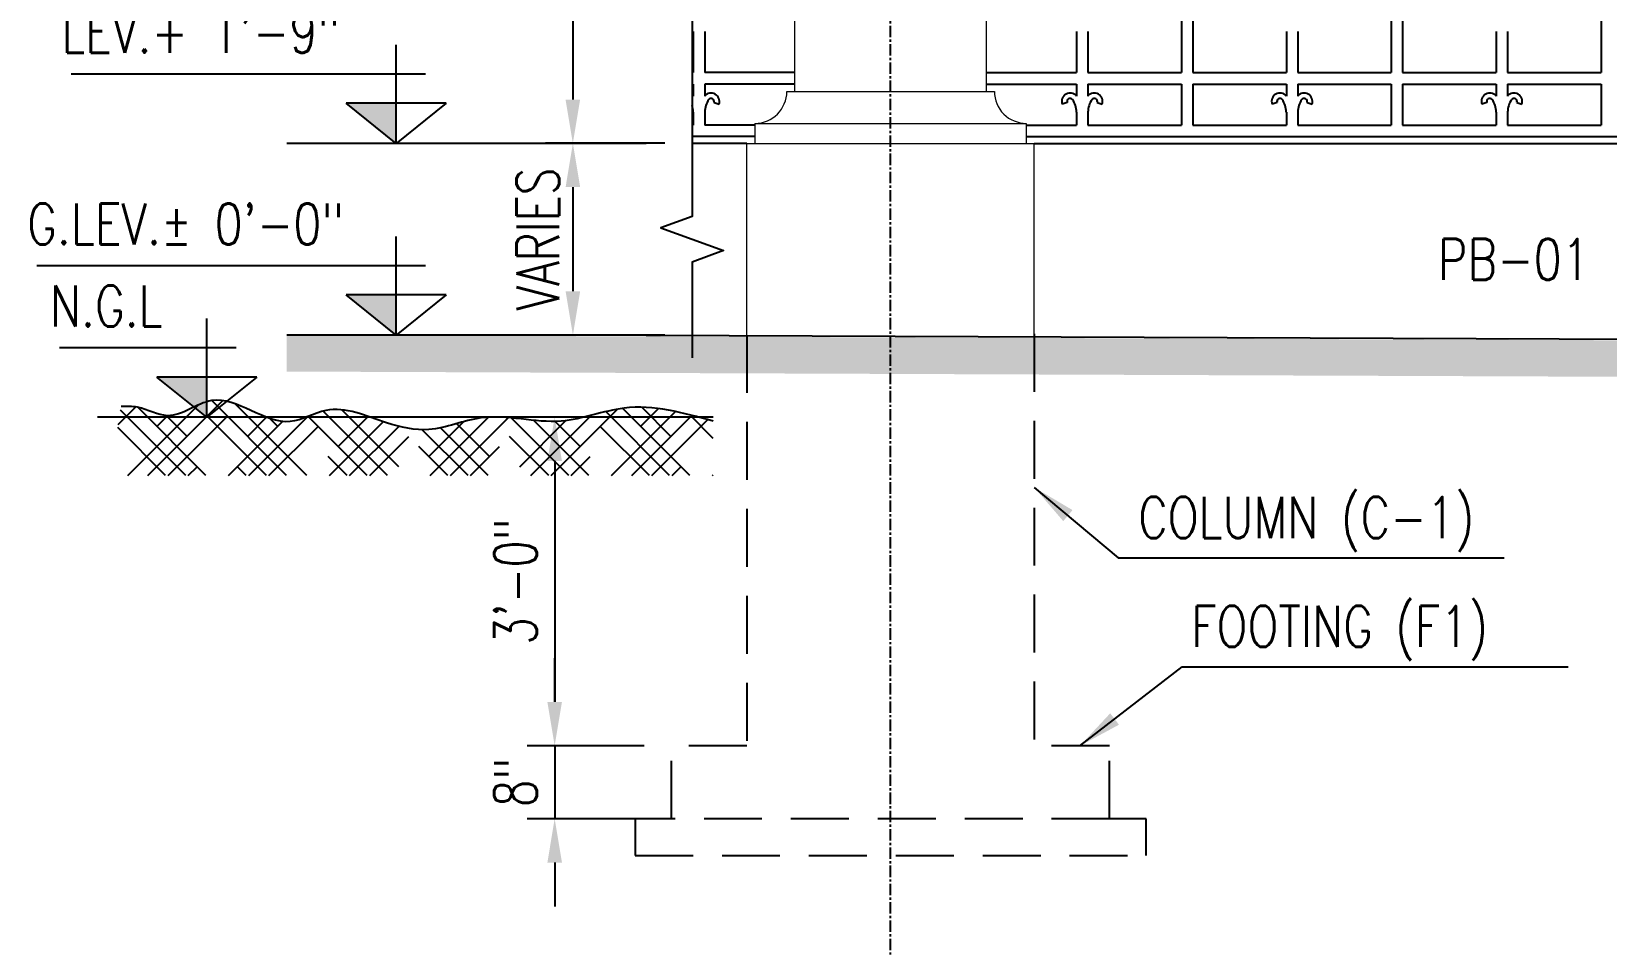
# Model space of a CAD drawing. Header units: inches. Extents: x 295786 to 300745, y 68261 to 70432.
# Drawn here: x 298674 to 298846.6, y 69286.5 to 69386.7 of the extents above; entities that cross this region are included whole.
import ezdxf

# ---------------------------------------------------------------- set-up
doc = ezdxf.new("R2010")
doc.units = ezdxf.units.IN
doc.header["$MEASUREMENT"] = 0
doc.linetypes.add('CENTER', pattern=[2, 1.25, -0.25, 0.25, -0.25])
doc.linetypes.add('HIDDEN', pattern=[9.525, 6.35, -3.175])
for name, color, linetype in [('A-TYP-BEAM', 3, 'Continuous'), ('A-TYP-BEAM TEXT', 2, 'Continuous'), ('A-TYP-DIM', 1, 'Continuous'), ('A-TYP-ST-LEAN', 1, 'Continuous'), ('A-TYP-ST-LEVEL', 1, 'Continuous'), ('arch-elevation-1', 2, 'Continuous'), ('FOOTING', 4, 'Continuous'), ('GRID', 8, 'Continuous'), ('HATCH', 7, 'Continuous'), ('NO', 3, 'Continuous')]:
    doc.layers.add(name, color=color, linetype=linetype)
doc.styles.add('rizwan', font='romans.shx', dxfattribs={"width": 0.75})
doc.styles.add('STYLE4', font='romans.shx')
doc.dimstyles.new('STYLE-64', dxfattribs={"dimscale": 64, "dimtxt": 0.09375, "dimasz": 0.09375, "dimexe": 0.0625, "dimexo": 0.0625, "dimgap": 0.03125, "dimtad": 1, "dimzin": 3, "dimdsep": 46, "dimlunit": 4, "dimtxsty": 'rizwan', "dimcen": 0.125, "dimdle": 4, "dimclrd": 1, "dimclre": 1, "dimclrt": 2, "dimadec": 0, "dimazin": 0, "dimtfac": 0.5, "dimtix": 1, "dimtmove": 2, "dimatfit": 3, "dimfxl": 0, "dimfrac": 1, "dimtolj": 1, "dimtzin": 3, "dimarcsym": 0})

# ---------------------------------------------------------------- blocks, each defined once
blk = doc.blocks.new('15TF GRILL')
at = {"layer": 'arch-elevation-1'}
for p, q in [((21.75, 49.38), (21.75, 7)), ((23, 49.38), (23, 7)), ((44.75, 49.38), (44.75, 7)), ((46, 49.38), (46, 7)), ((67.75, 49.38), (67.75, 7)), ((10.25, 11.5), (10.25, 7)), ((11.5, 11.5), (11.5, 7)), ((33.25, 11.5), (33.25, 7)), ((34.5, 11.5), (34.5, 7)), ((56.25, 11.5), (56.25, 7)), ((57.5, 11.5), (57.5, 7)), ((0.37, 7), (10.25, 7)), ((11.5, 7), (21.75, 7)), ((23, 7), (33.25, 7)), ((34.5, 7), (44.75, 7)), ((46, 7), (56.25, 7)), ((57.5, 7), (67.75, 7)), ((0.37, 5.75), (10.25, 5.75)), ((10.25, 5.75), (10.25, 4.43)), ((11.5, 5.75), (11.5, 4.43)), ((11.5, 5.75), (21.75, 5.75)), ((21.75, 5.75), (21.75, 1.25)), ((23, 5.75), (33.25, 5.75)), ((23, 5.75), (23, 1.25)), ((33.25, 5.75), (33.25, 4.43)), ((34.5, 5.75), (34.5, 4.43)), ((34.5, 5.75), (44.75, 5.75)), ((44.75, 5.75), (44.75, 1.25)), ((46, 5.75), (56.25, 5.75)), ((46, 5.75), (46, 1.25)), ((56.25, 5.75), (56.25, 4.43)), ((57.5, 5.75), (57.5, 4.43)), ((57.5, 5.75), (67.75, 5.75)), ((67.75, 5.75), (67.75, 1.25)), ((9.23, 3.73), (8.68, 3.55)), ((12.52, 3.73), (13.07, 3.55)), ((32.23, 3.73), (31.68, 3.55)), ((35.52, 3.73), (36.07, 3.55)), ((55.23, 3.73), (54.68, 3.55)), ((58.52, 3.73), (59.07, 3.55)), ((10.25, 2.66), (10.25, 1.25)), ((11.5, 2.66), (11.5, 1.25)), ((33.25, 2.66), (33.25, 1.25)), ((34.5, 2.66), (34.5, 1.25)), ((56.25, 2.66), (56.25, 1.25)), ((57.5, 2.66), (57.5, 1.25)), ((4.75, 1.25), (10.25, 1.25)), ((4.75, 0), (155, 0)), ((11.5, 1.25), (21.75, 1.25)), ((23, 1.25), (33.25, 1.25)), ((34.5, 1.25), (44.75, 1.25)), ((46, 1.25), (56.25, 1.25)), ((57.5, 1.25), (67.75, 1.25))]:
    blk.add_line(p, q, dxfattribs=at)
for centre, radius, start, end in [((9.55, 3.84), 0.916, 40.3262, 198.575), ((9.55, 3.84), 0.338, 40.3262, 198.575), ((7.56, 2.58), 2.69, 1.8315, 33.3032), ((12.2, 3.84), 0.916, 341.425, 139.6738), ((14.19, 2.58), 2.69, 146.6968, 178.1685), ((12.2, 3.84), 0.338, 341.425, 139.6738), ((32.55, 3.84), 0.916, 40.3262, 198.575), ((32.55, 3.84), 0.338, 40.3262, 198.575), ((30.56, 2.58), 2.69, 1.8315, 33.3032), ((35.2, 3.84), 0.916, 341.425, 139.6738), ((37.19, 2.58), 2.69, 146.6968, 178.1685), ((35.2, 3.84), 0.338, 341.425, 139.6738), ((55.55, 3.84), 0.916, 40.3262, 198.575), ((55.55, 3.84), 0.338, 40.3262, 198.575), ((53.56, 2.58), 2.69, 1.8315, 33.3032), ((58.2, 3.84), 0.916, 341.425, 139.6738), ((60.19, 2.58), 2.69, 146.6968, 178.1685), ((58.2, 3.84), 0.338, 341.425, 139.6738)]:
    blk.add_arc(centre, radius, start, end, dxfattribs=at)
blk = doc.blocks.new('*D76')
at = {"layer": 'A-TYP-DIM', "color": 1, "lineweight": -2, "ltscale": 1.5, "transparency": 16777216}
for p, q in [((298743.39, 69374.41), (298730.32, 69374.41)), ((298733.32, 69369.61), (298733.32, 69358.21)), ((298743.39, 69353.41), (298730.32, 69353.41))]:
    blk.add_line(p, q, dxfattribs=at)
at = {"layer": 'A-TYP-DIM', "color": 1, "ltscale": 1.5, "transparency": 16777216}
for points in [[(298732.52, 69369.61), (298734.12, 69369.61), (298733.32, 69374.41)], [(298732.52, 69358.21), (298734.12, 69358.21), (298733.32, 69353.41)]]:
    blk.add_solid(points, dxfattribs=at)
at = {"layer": 'Defpoints', "color": 0, "ltscale": 1.5, "transparency": 16777216}
for p in [(298746.39, 69374.41), (298733.32, 69353.41), (298746.39, 69353.41)]:
    blk.add_point(p, dxfattribs=at)
at = {"layer": 'A-TYP-DIM', "color": 2, "ltscale": 1.5, "transparency": 16777216, "insert": (298729.47, 69363.91), "char_height": 4.688, "attachment_point": 5, "rotation": 90, "style": 'rizwan'}
blk.add_mtext('\\A1;VARIES', dxfattribs=at)
blk = doc.blocks.new('*D77')
at = {"layer": 'A-TYP-DIM', "color": 1, "lineweight": -2, "ltscale": 1.5, "transparency": 16777216}
for p, q in [((298743.39, 69482.41), (298730.31, 69482.41)), ((298733.31, 69477.61), (298733.31, 69379.21)), ((298743.39, 69374.41), (298730.31, 69374.41))]:
    blk.add_line(p, q, dxfattribs=at)
at = {"layer": 'A-TYP-DIM', "color": 1, "ltscale": 1.5, "transparency": 16777216}
for points in [[(298732.51, 69477.61), (298734.11, 69477.61), (298733.31, 69482.41)], [(298732.51, 69379.21), (298734.11, 69379.21), (298733.31, 69374.41)]]:
    blk.add_solid(points, dxfattribs=at)
at = {"layer": 'Defpoints', "color": 0, "ltscale": 1.5, "transparency": 16777216}
for p in [(298746.39, 69482.41), (298733.31, 69374.41), (298746.39, 69374.41)]:
    blk.add_point(p, dxfattribs=at)
at = {"layer": 'A-TYP-DIM', "color": 2, "ltscale": 1.5, "transparency": 16777216, "insert": (298729.02, 69428.41), "char_height": 4.688, "attachment_point": 5, "rotation": 90, "style": 'rizwan'}
blk.add_mtext('\\A1;9\'-0"', dxfattribs=at)
blk = doc.blocks.new('*D78')
at = {"layer": 'A-TYP-DIM', "color": 1, "lineweight": -2, "ltscale": 1.5, "transparency": 16777216}
for p, q in [((298737.39, 69344.41), (298728.32, 69344.41)), ((298731.32, 69339.61), (298731.32, 69313.21)), ((298741.14, 69308.41), (298728.32, 69308.41))]:
    blk.add_line(p, q, dxfattribs=at)
at = {"layer": 'A-TYP-DIM', "color": 1, "ltscale": 1.5, "transparency": 16777216}
for points in [[(298730.52, 69339.61), (298732.12, 69339.61), (298731.32, 69344.41)], [(298730.52, 69313.21), (298732.12, 69313.21), (298731.32, 69308.41)]]:
    blk.add_solid(points, dxfattribs=at)
at = {"layer": 'Defpoints', "color": 0, "ltscale": 1.5, "transparency": 16777216}
for p in [(298740.39, 69344.41), (298731.32, 69308.41), (298744.14, 69308.41)]:
    blk.add_point(p, dxfattribs=at)
at = {"layer": 'A-TYP-DIM', "color": 2, "ltscale": 1.5, "transparency": 16777216, "insert": (298727.03, 69326.41), "char_height": 4.688, "attachment_point": 5, "rotation": 90, "style": 'rizwan'}
blk.add_mtext('\\A1;3\'-0"', dxfattribs=at)
blk = doc.blocks.new('*D79')
at = {"layer": 'A-TYP-DIM', "color": 1, "lineweight": -2, "ltscale": 1.5, "transparency": 16777216}
for p, q in [((298731.32, 69313.21), (298731.32, 69318.01)), ((298741.14, 69308.41), (298728.32, 69308.41)), ((298731.32, 69308.41), (298731.32, 69300.41)), ((298741.14, 69300.41), (298728.32, 69300.41)), ((298731.32, 69295.61), (298731.32, 69290.81))]:
    blk.add_line(p, q, dxfattribs=at)
at = {"layer": 'A-TYP-DIM', "color": 1, "ltscale": 1.5, "transparency": 16777216}
for points in [[(298730.52, 69313.21), (298732.12, 69313.21), (298731.32, 69308.41)], [(298730.52, 69295.61), (298732.12, 69295.61), (298731.32, 69300.41)]]:
    blk.add_solid(points, dxfattribs=at)
at = {"layer": 'Defpoints', "color": 0, "ltscale": 1.5, "transparency": 16777216}
for p in [(298744.14, 69308.41), (298731.32, 69300.41), (298744.14, 69300.41)]:
    blk.add_point(p, dxfattribs=at)
at = {"layer": 'A-TYP-DIM', "color": 2, "ltscale": 1.5, "transparency": 16777216, "insert": (298727.03, 69304.41), "char_height": 4.688, "attachment_point": 5, "rotation": 90, "style": 'rizwan'}
blk.add_mtext('\\A1;8"', dxfattribs=at)

msp = doc.modelspace()

# ---------------------------------------------------------------- hatches: boundary and pattern name
at = {"layer": 'A-TYP-ST-LEVEL', "linetype": 'Continuous', "ltscale": 1.5}
for points in [[(298713.9520691, 69378.8026899), (298708.46313633, 69378.8026899), (298713.9520691, 69374.40876691)], [(298713.9520691, 69357.8026899), (298708.46313633, 69357.8026899), (298713.9520691, 69353.40876691)], [(298693.19267466, 69348.8026899), (298687.70374188, 69348.8026899), (298693.19267466, 69344.40876691)]]:
    msp.add_hatch(color=256, dxfattribs=at).paths.add_polyline_path(points)
at = {"layer": 'HATCH'}
h = msp.add_hatch(dxfattribs=at)
h.set_pattern_fill('EARTH', color=256, scale=30, angle=45, style=0)
h.set_pattern_definition([(45, (-416899.16, -294290.9236), (9e-16, 10.60660172), [7.5, -7.5]), (45, (-416901.149, -294288.935), (9e-16, 10.60660172), [7.5, -7.5]), (45, (-416903.138, -294286.946), (9e-16, 10.60660172), [7.5, -7.5]), (135, (-416903.138, -294285.62), (-10.60660172, 9e-16), [7.5, -7.5]), (135, (-416901.149, -294283.6316), (-10.60660172, 9e-16), [7.5, -7.5]), (135, (-416899.16, -294281.643), (-10.60660172, 9e-16), [7.5, -7.5])])
h.paths.add_polyline_path([(298701.95206826, 69353.40876691), (298701.95206826, 69349.40876691), (299326.60729047, 69346.95438207), (299326.62406537, 69350.95431172)])
at = {"layer": 'HATCH', "linetype": 'Continuous', "ltscale": 1.5}
h = msp.add_hatch(dxfattribs=at)
h.set_pattern_fill('HOUND', color=256, scale=25, angle=45, style=0)
h.set_pattern_definition([(45, (313437.5113, 100785.347), (3.31456304, 5.52427173), [25, -12.5]), (135, (313437.5113, 100785.347), (3.31456304, -5.52427173), [25, -12.5])])
edge = h.paths.add_edge_path()
edge.add_spline(control_points=[(298748.70131623, 69343.97441674), (298745.42705862, 69344.88978914), (298739.81872559, 69346.45769059), (298731.52381789, 69342.9617736), (298724.1463096, 69345.37165031), (298717.92751378, 69342.50290673), (298712.19301655, 69343.79529018), (298707.05763249, 69346.22803675), (298700.82821021, 69342.26171632), (298694.87898018, 69348.42183452), (298689.43686156, 69343.58713226), (298686.15495062, 69345.63682926), (298684.40574941, 69345.59179468), (298683.80360688, 69345.57629204)], knot_values=[0, 0, 0, 0, 3.0476345296, 5.2201602257, 7.9377613365, 9.7410584152, 11.2002665549, 13.2877072279, 14.5522682211, 17.3026833126, 18.8737387301, 19.9308562478, 20.4857846412, 20.4857846412, 20.4857846412, 20.4857846412], degree=3, periodic=0)
edge.add_line((298683.80360688, 69345.57629204), (298682.59111537, 69338.01774761))
edge.add_line((298682.59111537, 69338.01774761), (298748.70131623, 69338.01774761))
edge.add_line((298748.70131623, 69338.01774761), (298748.70131623, 69343.97441674))

# ---------------------------------------------------------------- linework, layer by layer
at = {"color": 1, "linetype": 'Continuous'}
for points in [[(298746.39307087, 69484.90876691), (298746.39307087, 69430.90876691), (298742.9587241, 69429.65876691), (298749.82741764, 69427.15876691), (298746.39307087, 69425.90876691), (298746.39307087, 69371.90876691)], [(298746.39307087, 69376.90876691), (298746.39307087, 69366.40876691), (298742.9587241, 69365.15876691), (298749.82741765, 69362.65876691), (298746.39307087, 69361.40876691), (298746.39307088, 69350.90876691)]]:
    msp.add_lwpolyline(points, dxfattribs=at)
at = {"layer": 'A-TYP-BEAM'}
for p, q in [((298752.39307087, 69374.40876691), (298746.39307087, 69374.40876691)), ((298783.89307088, 69374.40876691), (298932.39307088, 69374.40876691))]:
    msp.add_line(p, q, dxfattribs=at)
at = {"layer": 'A-TYP-BEAM', "color": 1}
msp.add_line((298741.36583931, 69353.40876691), (299341.60729047, 69350.95438207), dxfattribs=at)
at = {"layer": 'A-TYP-ST-LEAN', "linetype": 'Continuous', "ltscale": 1.5}
msp.add_spline([(298748.70131623, 69343.97441674), (298738.93079519, 69345.40250202), (298732.03820078, 69343.97441674), (298723.24031623, 69344.32901289), (298717.53782944, 69343.05677723), (298712.86910808, 69343.80206826), (298706.23984195, 69345.14190509), (298702.32738141, 69343.92555114), (298693.71607963, 69346.21848586), (298688.89879338, 69344.57407464), (298685.59971143, 69345.49445469), (298683.80360688, 69345.57629204)], degree=3, dxfattribs=at)
at = {"layer": 'A-TYP-ST-LEVEL', "color": 3, "linetype": 'Continuous', "ltscale": 1.5}
for p, q in [((298713.9520691, 69374.40876691), (298713.9520691, 69385.20269035)), ((298717.15206933, 69382.00269012), (298678.30746856, 69382.00269012)), ((298719.44100188, 69378.8026899), (298708.46313633, 69378.8026899)), ((298719.44100188, 69378.8026899), (298713.9520691, 69374.40876691)), ((298741.36583931, 69374.40876691), (298701.95206826, 69374.40876691)), ((298713.9520691, 69353.40876691), (298713.9520691, 69364.20269035)), ((298717.15206933, 69361.00269012), (298674.56746985, 69361.00269012)), ((298719.44100188, 69357.8026899), (298708.46313633, 69357.8026899)), ((298719.44100188, 69357.8026899), (298713.9520691, 69353.40876691)), ((298693.19267466, 69344.40876691), (298693.19267466, 69355.20269035)), ((298741.36583931, 69353.40876691), (298701.95206826, 69353.40876691)), ((298696.39267488, 69352.00269012), (298677.06033451, 69352.00269012)), ((298698.68160743, 69348.8026899), (298687.70374188, 69348.8026899)), ((298698.68160743, 69348.8026899), (298693.19267466, 69344.40876691)), ((298748.70131623, 69344.40876691), (298681.19267381, 69344.40876691))]:
    msp.add_line(p, q, dxfattribs=at)
at = {"layer": 'A-TYP-ST-LEVEL', "linetype": 'Continuous', "ltscale": 1.5}
for p, q in [((298713.9520691, 69374.40876691), (298708.46313633, 69378.8026899)), ((298713.9520691, 69353.40876691), (298708.46313633, 69357.8026899)), ((298693.19267466, 69344.40876691), (298687.70374188, 69348.8026899))]:
    msp.add_line(p, q, dxfattribs=at)
at = {"layer": 'arch-elevation-1'}
for p, q in [((298746.51807087, 69386.65876691), (298746.51807087, 69382.15876691)), ((298747.76807087, 69386.65876691), (298747.76807087, 69382.15876691)), ((298746.51807087, 69382.15876691), (298746.39307087, 69382.15876691)), ((298757.64307087, 69382.15876691), (298747.76807087, 69382.15876691)), ((298746.51807087, 69380.90876691), (298746.39307087, 69380.90876691)), ((298746.51807087, 69380.90876691), (298746.51807087, 69379.59036408)), ((298747.76807087, 69380.90876691), (298747.76807087, 69379.59036408)), ((298757.64307087, 69380.90876691), (298747.76807087, 69380.90876691)), ((298748.78700788, 69378.88974426), (298749.33513518, 69378.70554551)), ((298746.51807087, 69377.82369338), (298746.51807087, 69376.40876691)), ((298747.76807087, 69377.82369337), (298747.76807087, 69376.40876691)), ((298746.51807087, 69376.40876691), (298746.39307087, 69376.40876691)), ((298753.26807087, 69375.15876691), (298746.39307087, 69375.15876691)), ((298753.26807087, 69376.40876691), (298747.76807087, 69376.40876691))]:
    msp.add_line(p, q, dxfattribs=at)
for centre, radius, start, end in [((298745.8195379, 69378.99741638), 0.91626158, 40.3261666239, 51.2481289445), ((298748.46660384, 69378.99741638), 0.91626158, 341.4250235563, 139.6738333761), ((298750.45947652, 69377.73763261), 2.69278124, 146.6967983992, 178.1685265229), ((298748.46660384, 69378.99741638), 0.33801189, 341.4250235563, 139.6738333761), ((298743.82666522, 69377.73763261), 2.69278124, 1.8314734771, 17.6230878482)]:
    msp.add_arc(centre, radius, start, end, dxfattribs=at)
at = {"layer": 'FOOTING', "color": 1, "linetype": 'HIDDEN'}
for p, q in [((298752.39307088, 69353.40876691), (298752.39307088, 69308.40876691)), ((298783.89307088, 69353.54621246), (298783.89307088, 69308.40876691)), ((298744.14307087, 69300.40876691), (298744.14307087, 69308.40876691)), ((298752.39307088, 69308.40876691), (298744.14307087, 69308.40876691)), ((298792.14307087, 69308.40876691), (298783.89307088, 69308.40876691)), ((298792.14307087, 69300.40876691), (298792.14307087, 69308.40876691)), ((298792.14307087, 69300.40876691), (298744.14307087, 69300.40876691))]:
    msp.add_line(p, q, dxfattribs=at)
msp.add_lwpolyline([(298744.14307087, 69300.40876691), (298740.14307087, 69300.40876691), (298740.14307087, 69296.40876691), (298796.14307087, 69296.40876691), (298796.14307087, 69300.40876691), (298792.14307087, 69300.40876691)], dxfattribs=at)
at = {"layer": 'GRID', "linetype": 'CENTER'}
msp.add_line((298768.14307087, 69142.02855427), (298768.14307088, 69551.1496211), dxfattribs=at)
at = {"layer": 'NO', "lineweight": 0}
for p, q in [((298757.64307088, 69380.09626691), (298757.64307088, 69465.38603964)), ((298778.64307088, 69380.09626691), (298778.64307088, 69465.38603964)), ((298756.76807088, 69380.09626691), (298779.51807088, 69380.09626691)), ((298753.26807088, 69376.59626691), (298783.01807088, 69376.59626691)), ((298753.26807088, 69376.59626691), (298753.26807088, 69374.40876691)), ((298783.01807088, 69376.59626691), (298783.01807088, 69374.40876691)), ((298752.39307088, 69353.40876691), (298752.39307088, 69374.40876691)), ((298752.39307088, 69374.40876691), (298783.89307088, 69374.40876691)), ((298783.89307088, 69353.27132136), (298783.89307088, 69374.40876691))]:
    msp.add_line(p, q, dxfattribs=at)
for centre, start, end in [((298753.26807088, 69380.09626691), 269.9999999933, 359.9999999933), ((298783.01807087, 69380.09626691), 180.0000000067, 270.0000000067)]:
    msp.add_arc(centre, 3.5, start, end, dxfattribs=at)

# ---------------------------------------------------------------- block references
at = {"color": 1}
msp.add_blockref('15TF GRILL', (298778.26807272, 69375.1587611), dxfattribs=at)

# ---------------------------------------------------------------- texts
at = {"layer": 'A-TYP-BEAM TEXT', "style": 'STYLE4', "width": 0.8}
for s, p in [('PB-01', (298828.13854513, 69359.44694624)), ('COLUMN (C-1)', (298795.27360762, 69331.17163001)), ('FOOTING (F1)', (298801.08980275, 69319.23732591))]:
    msp.add_text(s, height=4.5, dxfattribs=at).set_placement(p)
at = {"layer": 'A-TYP-ST-LEVEL', "color": 2, "style": 'STYLE4', "width": 0.8}
for s, p in [('LEV.+ 1\'-9"', (298677.25293516, 69384.32708268)), ('G.LEV.%%P 0\'-0"', (298673.51293645, 69363.32708268)), ('N.G.L', (298676.00580111, 69354.32708268))]:
    msp.add_text(s, height=4.5, dxfattribs=at).set_placement(p)

# ---------------------------------------------------------------- dimensions: what is measured, and where the dimension line sits
at = {"layer": 'A-TYP-DIM', "ltscale": 1.5}
for base, p1, p2, picture, middle in [((298733.30992783, 69374.40876691), (298746.39307087, 69482.40876691), (298746.39307087, 69374.40876691), '*D77', (298729.01974926, 69428.40876691)), ((298731.31740083, 69308.40876691), (298740.39307088, 69344.40876691), (298744.14307087, 69308.40876691), '*D78', (298727.02722225, 69326.40876691)), ((298731.31740083, 69300.40876691), (298744.14307087, 69308.40876691), (298744.14307087, 69300.40876691), '*D79', (298727.02722225, 69304.40876691))]:
    dim = msp.add_linear_dim(base=base, p1=p1, p2=p2, angle=90, dimstyle='STYLE-64', override={"dimscale": 48, "dimtxt": 0.097656, "dimasz": 0.1, "dimtmove": 0, "dimatfit": 2}, dxfattribs=at)
    dim.commit()
    dim.dimension.update_dxf_attribs({"geometry": picture, "text_midpoint": middle})
dim = msp.add_linear_dim(base=(298733.31740082, 69353.40876691), p1=(298746.39307087, 69374.40876691), p2=(298746.39307088, 69353.40876691), angle=90, text='VARIES', dimstyle='STYLE-64', override={"dimscale": 48, "dimtxt": 0.097656, "dimasz": 0.1, "dimtmove": 0, "dimatfit": 2}, dxfattribs=at)
dim.commit()
dim.dimension.update_dxf_attribs({"geometry": '*D76', "text_midpoint": (298729.47365082, 69363.90876691)})

# ---------------------------------------------------------------- leaders
for points in [[(298783.89307088, 69336.70819715), (298793.0994817, 69329.00209633), (298835.40760069, 69329.00209633)], [(298788.89458576, 69308.40876691), (298800.10099658, 69317.06779223), (298842.40911557, 69317.06779223)]]:
    msp.add_leader(points, dimstyle='STYLE-64', override={"dimscale": 48, "dimtxt": 0.097656, "dimasz": 0.1, "dimtmove": 0, "dimatfit": 2}, dxfattribs=at)

doc.saveas('drawing.dxf')
